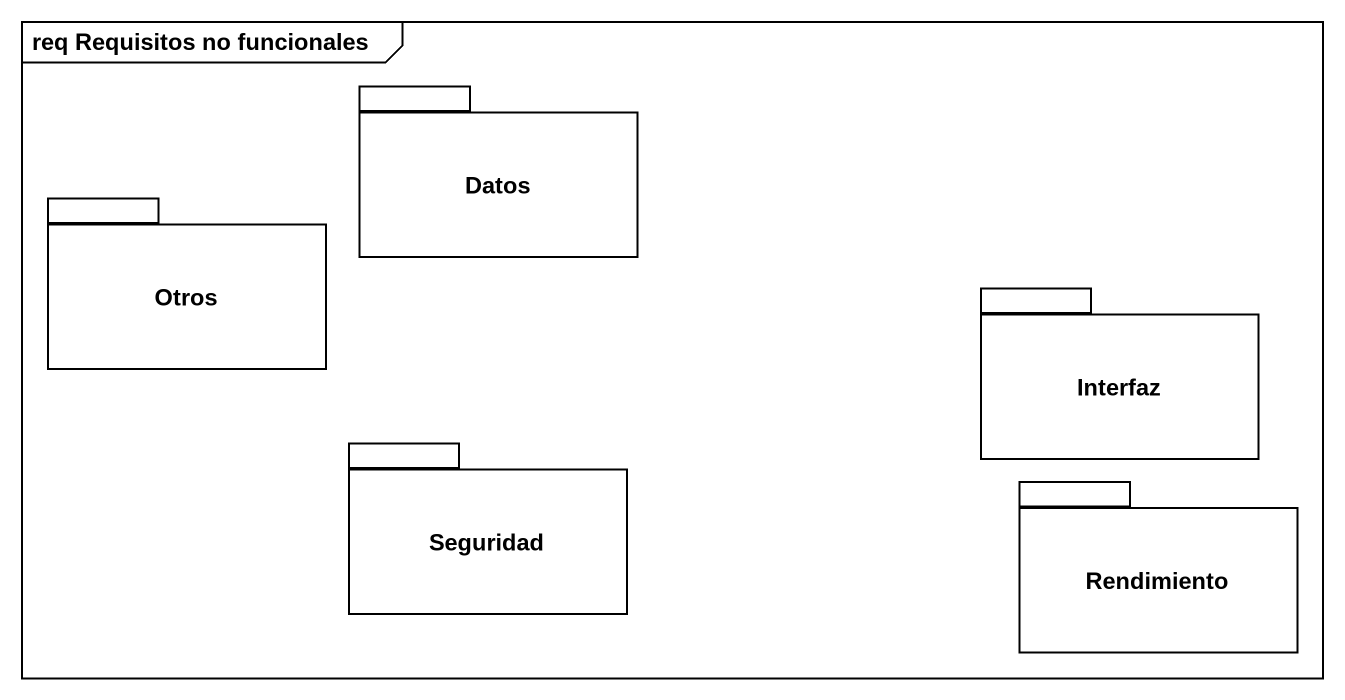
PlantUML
@startuml
mainframe req Requisitos no funcionales
package Datos {
}
package Otros {
}
package Interfaz {
}
package Seguridad {
}
package Rendimiento {
}
@enduml
